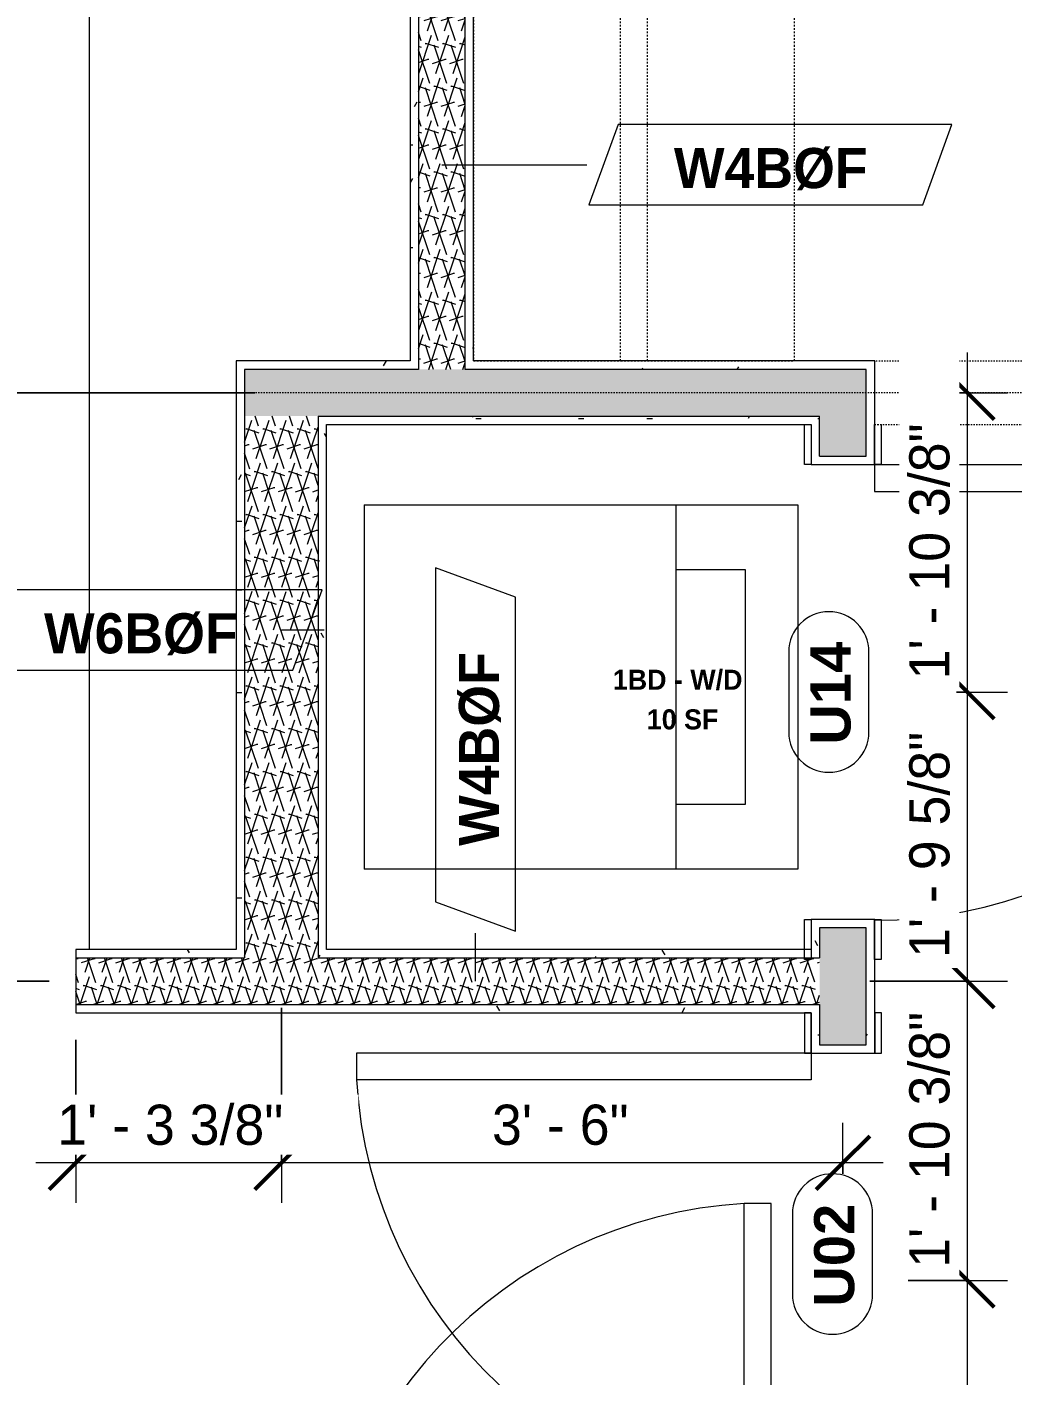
# Model space of a CAD drawing. Header units: inches. Extents: x -4058 to -1781, y 9814 to 12289.
# Drawn here: x -3054.4 to -2980.7, y 10514.1 to 10614.9 of the extents above; entities that cross this region are included whole.
import ezdxf

# ---------------------------------------------------------------- set-up
doc = ezdxf.new("R2010")
doc.units = ezdxf.units.IN
doc.header["$MEASUREMENT"] = 0
for name, pattern in [('Dash', [0.25, 0.125, -0.125]), ('Dash 3_32_', [0.1875, 0.09375, -0.09375]), ('Overhead', [0.15625, 0.09375, -0.0625])]:
    doc.linetypes.add(name, pattern=pattern)
for name, color, linetype, lineweight in [('A-ANNO-DIMS', 211, 'Continuous', 9), ('A-ANNO-DIMS-32', 211, 'Continuous', 9), ('A-AREA-IDEN', 2, 'Continuous', 9), ('A-DETL-1', 90, 'Dash 3_32_', 9), ('A-DETL-GENF-3', 92, 'Overhead', 9), ('A-DETL-MEDM-1', 33, 'Continuous', 9), ('A-DOOR-2', 31, 'Continuous', 9), ('A-DOOR-FRAM', 31, 'Continuous', 9), ('A-DOOR-IDEN', 31, 'Continuous', 9), ('A-WALL-2', 113, 'Continuous', 9), ('A-WALL-IDEN', 211, 'Continuous', 9), ('A-WALL-PATT-1', 9, 'Continuous', 9), ('P-SANR-FIXT', 6, 'Continuous', 9), ('Q-CASE', 31, 'Continuous', 9), ('Q-CASE-HDLN', 31, 'Dash', 9)]:
    doc.layers.add(name, color=color, linetype=linetype, lineweight=lineweight)
doc.styles.add('Arial_B', font='arialbd.ttf', dxfattribs={"height": 3})
doc.styles.add('Century Gothic', font='ufonts.com_century-gothic.ttf', dxfattribs={"height": 3})
doc.styles.add('Century Gothic_B', font='GOTHICB.TTF', dxfattribs={"height": 1.5})
doc.styles.add('Century Gothic_B_1', font='GOTHICB.TTF', dxfattribs={"height": 3})
doc.dimstyles.new('THE_DIMENSION_STRING', dxfattribs={"dimscale": 12, "dimtxt": 3.132505, "dimasz": 0.333333, "dimexe": 0.25, "dimexo": 0.166667, "dimgap": 0.041667, "dimtad": 1, "dimdec": 4, "dimrnd": 0.0625, "dimzin": 3, "dimdsep": 46, "dimlunit": 4, "dimtxsty": 'Century Gothic', "dimblk1": 'OBLIQUE', "dimblk2": 'OBLIQUE', "dimsah": 1, "dimcen": 0.09, "dimdle": 0.25, "dimazin": 0, "dimtfac": 1, "dimtdec": 4, "dimtix": 1, "dimtmove": 0, "dimatfit": 3, "dimfxl": 1, "dimtvp": 1, "dimtfill": 1, "dimfrac": 2, "dimtolj": 1, "dimtzin": 0, "dimarcsym": 2})
doc.dimstyles.new('THE_DIMENSION_STRING_2', dxfattribs={"dimscale": 12, "dimtxt": 3.132505, "dimasz": 0.333333, "dimexe": 0.25, "dimexo": 0.166667, "dimgap": 0.041667, "dimtad": 1, "dimdec": 4, "dimrnd": 0.0625, "dimzin": 3, "dimdsep": 46, "dimlunit": 4, "dimtxsty": 'Century Gothic', "dimblk1": 'OBLIQUE', "dimblk2": 'OBLIQUE', "dimsah": 1, "dimcen": 0.09, "dimdle": 0.25, "dimazin": 0, "dimtfac": 1, "dimtdec": 4, "dimtix": 1, "dimtmove": 0, "dimatfit": 3, "dimfxl": 1, "dimtvp": 1, "dimtfill": 1, "dimfrac": 2, "dimtolj": 1, "dimtzin": 0, "dimarcsym": 2})
pattern_1 = [(0, (0, 0), (10.24, 2.56), [0.422, -7.258, 0.422, -7.258, -40.96]), (0, (0, 0), (10.24, 2.56), [-15.36, 0.422, -14.938, 0.422, -7.258, -17.92]), (0, (0, 0), (10.24, 2.56), [-38.4, 0.422, -4.698, 0.422, -12.378]), (120, (3.84, 1.28), (-7.33702503, 7.58810013), [0.422, -7.258, 0.422, -7.258, -40.96]), (120, (3.84, 1.28), (-7.33702503, 7.58810013), [-15.36, 0.422, -14.938, 0.422, -7.258, -17.92]), (120, (3.84, 1.28), (-7.33702503, 7.58810013), [-38.4, 0.422, -4.698, 0.422, -12.378]), (240, (5.12, 6.4), (-2.90297497, -10.14810013), [0.422, -7.258, 0.422, -7.258, -40.96]), (240, (5.12, 6.4), (-2.90297497, -10.14810013), [-15.36, 0.422, -14.938, 0.422, -7.258, -17.92]), (240, (5.12, 6.4), (-2.90297497, -10.14810013), [-38.4, 0.422, -4.698, 0.422, -12.378])]
pattern_2 = [(161.57, (0.16, 0.16), (-1.279773737, -0.000426766), [0, -9.107, 1.011, 0]), (18.43, (-0.16, 0.16), (-1.279773737, 0.000426766), [0, -9.107, 1.011, 0]), (108.43, (0.16, 0.16), (0.639452382, -3.199964008), [3.035, -7.083]), (71.57, (-0.16, 0.16), (0.639452382, 3.199964008), [3.035, -7.083])]

# ---------------------------------------------------------------- blocks, each defined once
blk = doc.blocks.new('SWING - SINGLE - FLUSH - SWING - FLUSH - 2-10 x 6-8 - PRIVACY-3983844-UNIT PLANS - 2ND FLOOR')
at = {"layer": 'A-DOOR-2'}
for p, q in [((15, 2.37), (15, 36.38)), ((17, 36.38), (15, 36.38)), ((17, 2.37), (17, 36.38)), ((17, 2.37), (15, 2.37))]:
    blk.add_line(p, q, dxfattribs=at)
blk.add_arc((17, 2.37), 34.07, 93.3657, 180, dxfattribs=at)
at = {"layer": 'A-DOOR-FRAM'}
for p, q in [((-17, 2.87), (-20, 2.87)), ((-20, 2.87), (-20, 2.37)), ((-20, 2.37), (-17, 2.37)), ((-17, 2.37), (-17, 2.87)), ((20, 2.87), (17, 2.87)), ((17, 2.87), (17, 2.37)), ((17, 2.37), (20, 2.37)), ((20, 2.37), (20, 2.87)), ((-17, -2.38), (-20, -2.38)), ((-20, -2.38), (-20, -2.88)), ((-20, -2.88), (-17, -2.88)), ((-17, -2.88), (-17, -2.38)), ((20, -2.38), (17, -2.38)), ((17, -2.38), (17, -2.88)), ((17, -2.88), (20, -2.88)), ((20, -2.88), (20, -2.38))]:
    blk.add_line(p, q, dxfattribs=at)
blk = doc.blocks.new('Stacked Washer and Dryer - 26_x25_ - Private-3627842-UNIT PLANS - 2ND FLOOR')
at = {"layer": 'P-SANR-FIXT'}
for p, q in [((0, 13.625), (32.4375, 13.625)), ((0, 13.625), (0, -13.625)), ((23.34375, -13.625), (23.34375, 13.625)), ((32.4375, 13.625), (32.4375, -13.625)), ((28.53125, 8.75), (23.34375, 8.75)), ((28.53125, -8.75), (28.53125, 8.75)), ((23.34375, -8.75), (28.53125, -8.75)), ((32.4375, -13.625), (0, -13.625))]:
    blk.add_line(p, q, dxfattribs=at)
blk = doc.blocks.new('SWING - SINGLE - FLUSH - SWING - FLUSH - 2-10 x 6-8 - PRIVACY-3983842-UNIT PLANS - 2ND FLOOR')
at = {"layer": 'A-DOOR-2'}
for p, q in [((15, 2.37), (15, 36.38)), ((17, 36.38), (15, 36.38)), ((17, 2.37), (17, 36.38)), ((17, 2.37), (15, 2.37))]:
    blk.add_line(p, q, dxfattribs=at)
blk.add_arc((17, 2.37), 34.07, 93.3657, 180, dxfattribs=at)
at = {"layer": 'A-DOOR-FRAM'}
for p, q in [((-17, 2.87), (-20, 2.87)), ((-20, 2.87), (-20, 2.37)), ((-20, 2.37), (-17, 2.37)), ((-17, 2.37), (-17, 2.87)), ((20, 2.87), (17, 2.87)), ((17, 2.87), (17, 2.37)), ((17, 2.37), (20, 2.37)), ((20, 2.37), (20, 2.87)), ((-17, -2.38), (-20, -2.38)), ((-20, -2.38), (-20, -2.88)), ((-20, -2.88), (-17, -2.88)), ((-17, -2.88), (-17, -2.38)), ((20, -2.38), (17, -2.38)), ((17, -2.38), (17, -2.88)), ((17, -2.88), (20, -2.88)), ((20, -2.88), (20, -2.38))]:
    blk.add_line(p, q, dxfattribs=at)
blk = doc.blocks.new('Door-Opening - CLEAR OPENING - 34_ x 80_-3928388-UNIT PLANS - 2ND FLOOR')
at = {"layer": 'A-DETL-GENF-3'}
for p, q in [((16.68, 2.38), (-17.32, 2.38)), ((-17.32, -2.37), (16.68, -2.37))]:
    blk.add_line(p, q, dxfattribs=at)
at = {"layer": 'A-DETL-MEDM-1'}
for p, q in [((-17.32, 2.38), (-17.32, -2.37)), ((16.68, -2.37), (16.68, 2.38))]:
    blk.add_line(p, q, dxfattribs=at)
blk = doc.blocks.new('SWING - SINGLE - FLUSH - SWING - FLUSH - 2-10 x 6-8 - PASSAGE-3983857-UNIT PLANS - 2ND FLOOR')
at = {"layer": 'A-DOOR-2'}
for p, q in [((15, -2.37), (15, -36.38)), ((17, -2.37), (15, -2.37)), ((17, -2.37), (17, -36.38)), ((17, -36.38), (15, -36.38))]:
    blk.add_line(p, q, dxfattribs=at)
blk.add_arc((17, -2.37), 34.07, 180, 266.6343, dxfattribs=at)
at = {"layer": 'A-DOOR-FRAM'}
for p, q in [((-20, 2.38), (-20, 2.88)), ((-20, 2.88), (-17, 2.88)), ((-17, 2.38), (-20, 2.38)), ((-17, 2.88), (-17, 2.38)), ((17, 2.38), (17, 2.88)), ((17, 2.88), (20, 2.88)), ((20, 2.38), (17, 2.38)), ((20, 2.88), (20, 2.38)), ((-20, -2.37), (-17, -2.37)), ((-20, -2.87), (-20, -2.37)), ((-17, -2.87), (-20, -2.87)), ((-17, -2.37), (-17, -2.87)), ((17, -2.37), (20, -2.37)), ((17, -2.87), (17, -2.37)), ((20, -2.87), (17, -2.87))]:
    blk.add_line(p, q, dxfattribs=at)
blk = doc.blocks.new('OD_CW_Closet - OD_CW_Closet-3890321-UNIT PLANS - 2ND FLOOR')
at = {"layer": 'Q-CASE-HDLN'}
for p, q in [((79.99, 24), (0.74, 24)), ((0.74, 24), (0.74, 0)), ((79.99, 0), (79.99, 24)), ((0.74, 13), (79.99, 13)), ((0.74, 11), (79.99, 11)), ((0.74, 0), (79.99, 0))]:
    blk.add_line(p, q, dxfattribs=at)
blk = doc.blocks.new('Casework 9 - Casework 1-3926311-UNIT PLANS - 2ND FLOOR')
at = {"layer": 'Q-CASE'}
blk.add_line((-3049.7, 10669.16), (-3049.7, 10545.91), dxfattribs=at)
blk = doc.blocks.new('DIMBLOCK63-UNIT PLANS - 2ND FLOOR')
at = {"layer": 'A-ANNO-DIMS-32'}
for p, q in [((-3058.03, 10590.54), (-3058.03, 10543.54)), ((-3037.32, 10587.54), (-3061.03, 10587.54)), ((-3058.03, 10587.54), (-3037.32, 10587.54)), ((-3052.7, 10543.54), (-3061.03, 10543.54)), ((-3058.03, 10543.54), (-3052.7, 10543.54))]:
    blk.add_line(p, q, dxfattribs=at)
at = {"layer": 'A-ANNO-DIMS-32', "lineweight": 50}
for p, q in [((-3058.03, 10587.54), (-3060.03, 10589.54)), ((-3058.03, 10587.54), (-3056.03, 10585.54)), ((-3058.03, 10543.54), (-3060.03, 10545.54)), ((-3058.03, 10543.54), (-3056.03, 10541.54))]:
    blk.add_line(p, q, dxfattribs=at)
at = {"layer": 'A-ANNO-DIMS-32', "color": 0, "insert": (-3062.37, 10560.29), "char_height": 3, "width": 12.5897, "attachment_point": 1, "rotation": 90, "line_spacing_factor": 0.984502, "style": 'Century Gothic', "bg_fill": 3, "box_fill_scale": 1.25, "bg_fill_color": 256, "bg_fill_true_color": 13158600, "bg_fill_transparency": 0}
blk.add_mtext('3\' - 8"', dxfattribs=at)
blk = doc.blocks.new('_Oblique')
at = {"color": 0, "linetype": 'ByBlock', "lineweight": -2}
blk.add_line((-0.5, -0.5), (0.5, 0.5), dxfattribs=at)
blk = doc.blocks.new('DIMBLOCK64-UNIT PLANS - 2ND FLOOR')
at = {"layer": 'A-ANNO-DIMS-32', "lineweight": 50}
for p, q in [((-3058.03, 10543.54), (-3060.03, 10545.54)), ((-3058.03, 10543.54), (-3056.03, 10541.54)), ((-3058.03, 10490.54), (-3060.03, 10492.54)), ((-3058.03, 10490.54), (-3056.03, 10488.54))]:
    blk.add_line(p, q, dxfattribs=at)
at = {"layer": 'A-ANNO-DIMS-32'}
for p, q in [((-3052.7, 10543.54), (-3061.03, 10543.54)), ((-3058.03, 10543.54), (-3058.03, 10490.54)), ((-3058.03, 10543.54), (-3052.7, 10543.54)), ((-3041.82, 10490.54), (-3061.03, 10490.54)), ((-3058.03, 10490.54), (-3041.82, 10490.54))]:
    blk.add_line(p, q, dxfattribs=at)
at = {"layer": 'A-ANNO-DIMS-32', "color": 0, "insert": (-3062.37, 10511.79), "char_height": 3, "width": 12.5897, "attachment_point": 1, "rotation": 90, "line_spacing_factor": 0.984502, "style": 'Century Gothic', "bg_fill": 3, "box_fill_scale": 1.25, "bg_fill_color": 256, "bg_fill_true_color": 13158600, "bg_fill_transparency": 0}
blk.add_mtext('4\' - 5"', dxfattribs=at)
blk = doc.blocks.new('DIMBLOCK66-UNIT PLANS - 2ND FLOOR')
at = {"layer": 'A-ANNO-DIMS-32'}
for p, q in [((-3035.32, 10541.54), (-3035.32, 10526.96)), ((-3035.32, 10529.96), (-3035.32, 10541.54)), ((-2993.32, 10529.14), (-2993.32, 10532.96)), ((-2990.32, 10529.96), (-3035.32, 10529.96)), ((-2993.32, 10529.96), (-2993.32, 10529.14))]:
    blk.add_line(p, q, dxfattribs=at)
at = {"layer": 'A-ANNO-DIMS-32', "lineweight": 50}
for p, q in [((-3035.32, 10529.96), (-3033.32, 10531.96)), ((-2993.32, 10529.96), (-2991.32, 10531.96)), ((-3035.32, 10529.96), (-3037.32, 10527.96)), ((-2993.32, 10529.96), (-2995.32, 10527.96))]:
    blk.add_line(p, q, dxfattribs=at)
at = {"layer": 'A-ANNO-DIMS-32', "color": 0, "insert": (-3019.57, 10534.31), "char_height": 3, "width": 12.5897, "attachment_point": 1, "line_spacing_factor": 0.984502, "style": 'Century Gothic', "bg_fill": 3, "box_fill_scale": 1.25, "bg_fill_color": 256, "bg_fill_true_color": 13158600, "bg_fill_transparency": 0}
blk.add_mtext('3\' - 6"', dxfattribs=at)
blk = doc.blocks.new('DIMBLOCK67-UNIT PLANS - 2ND FLOOR')
at = {"layer": 'A-ANNO-DIMS-32'}
for p, q in [((-3035.32, 10541.54), (-3035.32, 10526.96)), ((-3035.32, 10529.96), (-3035.32, 10541.54)), ((-3050.7, 10539.16), (-3050.7, 10526.96)), ((-3050.7, 10529.96), (-3050.7, 10539.16)), ((-3035.32, 10529.96), (-3053.7, 10529.96))]:
    blk.add_line(p, q, dxfattribs=at)
at = {"layer": 'A-ANNO-DIMS-32', "lineweight": 50}
for p, q in [((-3050.7, 10529.96), (-3048.7, 10531.96)), ((-3035.32, 10529.96), (-3033.32, 10531.96)), ((-3050.7, 10529.96), (-3052.7, 10527.96)), ((-3035.32, 10529.96), (-3037.32, 10527.96))]:
    blk.add_line(p, q, dxfattribs=at)
at = {"layer": 'A-ANNO-DIMS-32', "color": 0, "insert": (-3052.09, 10534.31), "char_height": 3, "width": 21.7784, "attachment_point": 1, "line_spacing_factor": 0.984502, "style": 'Century Gothic', "bg_fill": 3, "box_fill_scale": 1.25, "bg_fill_color": 256, "bg_fill_true_color": 13158600, "bg_fill_transparency": 0}
blk.add_mtext('1\' - 3 3/8"', dxfattribs=at)
blk = doc.blocks.new('DIMBLOCK250-UNIT PLANS - 2ND FLOOR')
at = {"layer": 'A-ANNO-DIMS-32', "lineweight": 50}
for p, q in [((-3058.03, 10671.54), (-3060.03, 10673.54)), ((-3058.03, 10671.54), (-3056.03, 10669.54)), ((-3058.03, 10587.54), (-3060.03, 10589.54)), ((-3058.03, 10587.54), (-3056.03, 10585.54))]:
    blk.add_line(p, q, dxfattribs=at)
at = {"layer": 'A-ANNO-DIMS-32'}
for p, q in [((-3050.32, 10671.54), (-3061.03, 10671.54)), ((-3058.03, 10671.54), (-3058.03, 10584.54)), ((-3058.03, 10671.54), (-3050.32, 10671.54)), ((-3039.45, 10587.54), (-3061.03, 10587.54)), ((-3058.03, 10587.54), (-3039.45, 10587.54))]:
    blk.add_line(p, q, dxfattribs=at)
at = {"layer": 'A-ANNO-DIMS-32', "color": 0, "insert": (-3062.37, 10624.29), "char_height": 3, "width": 12.5897, "attachment_point": 1, "rotation": 90, "line_spacing_factor": 0.984502, "style": 'Century Gothic', "bg_fill": 3, "box_fill_scale": 1.25, "bg_fill_color": 256, "bg_fill_true_color": 13158600, "bg_fill_transparency": 0}
blk.add_mtext('7\' - 0"', dxfattribs=at)
blk = doc.blocks.new('Wall Tag - Arch Wall-3956453-UNIT PLANS - 2ND FLOOR')
at = {"layer": 'A-WALL-IDEN'}
for p, q in [((-0.3561, 0.0937), (-0.4244, -0.0937)), ((0.4244, 0.0937), (-0.3561, 0.0937)), ((0.3561, -0.0937), (0.4244, 0.0937)), ((-0.4244, -0.0937), (0.3561, -0.0937))]:
    blk.add_line(p, q, dxfattribs=at)
blk = doc.blocks.new('Door Tag - Type Mark-2601225-UNIT PLANS - 2ND FLOOR')
at = {"layer": 'A-DOOR-IDEN'}
for p, q in [((0.09375, 0.09375), (-0.09375, 0.09375)), ((-0.09375, -0.09375), (0.09375, -0.09375))]:
    blk.add_line(p, q, dxfattribs=at)
for centre, start, end in [((-0.09375, 0), 90, 270), ((0.09375, 0), 270, 90)]:
    blk.add_arc(centre, 0.09375, start, end, dxfattribs=at)
blk = doc.blocks.new('DIMBLOCK430-UNIT PLANS - 2ND FLOOR')
at = {"layer": 'A-ANNO-DIMS-32', "lineweight": 50}
for p, q in [((-2984.01, 10521.16), (-2986.01, 10523.16)), ((-2984.01, 10521.16), (-2982.01, 10519.16)), ((-2984.01, 10457.54), (-2986.01, 10459.54)), ((-2984.01, 10457.54), (-2982.01, 10455.54))]:
    blk.add_line(p, q, dxfattribs=at)
at = {"layer": 'A-ANNO-DIMS-32'}
for p, q in [((-2988.45, 10521.16), (-2981.01, 10521.16)), ((-2984.01, 10521.16), (-2988.45, 10521.16)), ((-2984.01, 10454.54), (-2984.01, 10521.16)), ((-2983.15, 10457.54), (-2987.01, 10457.54)), ((-2984.01, 10457.54), (-2983.15, 10457.54))]:
    blk.add_line(p, q, dxfattribs=at)
at = {"layer": 'A-ANNO-DIMS-32', "color": 0, "insert": (-2988.36, 10480.28), "char_height": 3, "width": 21.7784, "attachment_point": 1, "rotation": 90, "line_spacing_factor": 0.984502, "style": 'Century Gothic', "bg_fill": 3, "box_fill_scale": 1.25, "bg_fill_color": 256, "bg_fill_true_color": 13158600, "bg_fill_transparency": 0}
blk.add_mtext('5\' - 3 5/8"', dxfattribs=at)
blk = doc.blocks.new('DIMBLOCK431-UNIT PLANS - 2ND FLOOR')
at = {"layer": 'A-ANNO-DIMS-32', "lineweight": 50}
for p, q in [((-2984.01, 10543.54), (-2986.01, 10545.54)), ((-2984.01, 10543.54), (-2982.01, 10541.54)), ((-2984.01, 10521.16), (-2986.01, 10523.16)), ((-2984.01, 10521.16), (-2982.01, 10519.16))]:
    blk.add_line(p, q, dxfattribs=at)
at = {"layer": 'A-ANNO-DIMS-32'}
for p, q in [((-2991.32, 10543.54), (-2981.01, 10543.54)), ((-2984.01, 10543.54), (-2991.32, 10543.54)), ((-2984.01, 10521.16), (-2984.01, 10543.54)), ((-2988.45, 10521.16), (-2981.01, 10521.16)), ((-2984.01, 10521.16), (-2988.45, 10521.16))]:
    blk.add_line(p, q, dxfattribs=at)
at = {"layer": 'A-ANNO-DIMS-32', "color": 0, "insert": (-2988.36, 10522.11), "char_height": 3, "width": 24.5827, "attachment_point": 1, "rotation": 90, "line_spacing_factor": 0.984502, "style": 'Century Gothic', "bg_fill": 3, "box_fill_scale": 1.25, "bg_fill_color": 256, "bg_fill_true_color": 13158600, "bg_fill_transparency": 0}
blk.add_mtext('1\' - 10 3/8"', dxfattribs=at)
blk = doc.blocks.new('DIMBLOCK432-UNIT PLANS - 2ND FLOOR')
at = {"layer": 'A-ANNO-DIMS-32', "lineweight": 50}
for p, q in [((-2984.01, 10565.16), (-2986.01, 10567.16)), ((-2984.01, 10565.16), (-2982.01, 10563.16)), ((-2984.01, 10543.54), (-2986.01, 10545.54)), ((-2984.01, 10543.54), (-2982.01, 10541.54))]:
    blk.add_line(p, q, dxfattribs=at)
at = {"layer": 'A-ANNO-DIMS-32'}
for p, q in [((-2984.84, 10565.16), (-2981.01, 10565.16)), ((-2984.01, 10565.16), (-2984.84, 10565.16)), ((-2984.01, 10543.54), (-2984.01, 10565.16)), ((-2991.32, 10543.54), (-2981.01, 10543.54)), ((-2984.01, 10543.54), (-2991.32, 10543.54))]:
    blk.add_line(p, q, dxfattribs=at)
at = {"layer": 'A-ANNO-DIMS-32', "color": 0, "insert": (-2988.36, 10545.28), "char_height": 3, "width": 21.7784, "attachment_point": 1, "rotation": 90, "line_spacing_factor": 0.984502, "style": 'Century Gothic', "bg_fill": 3, "box_fill_scale": 1.25, "bg_fill_color": 256, "bg_fill_true_color": 13158600, "bg_fill_transparency": 0}
blk.add_mtext('1\' - 9 5/8"', dxfattribs=at)
blk = doc.blocks.new('DIMBLOCK433-UNIT PLANS - 2ND FLOOR')
at = {"layer": 'A-ANNO-DIMS-32'}
for p, q in [((-2984.01, 10565.16), (-2984.01, 10590.54)), ((-2984.84, 10587.54), (-2981.01, 10587.54)), ((-2984.01, 10587.54), (-2984.84, 10587.54)), ((-2984.84, 10565.16), (-2981.01, 10565.16)), ((-2984.01, 10565.16), (-2984.84, 10565.16))]:
    blk.add_line(p, q, dxfattribs=at)
at = {"layer": 'A-ANNO-DIMS-32', "lineweight": 50}
for p, q in [((-2984.01, 10587.54), (-2986.01, 10589.54)), ((-2984.01, 10587.54), (-2982.01, 10585.54)), ((-2984.01, 10565.16), (-2986.01, 10567.16)), ((-2984.01, 10565.16), (-2982.01, 10563.16))]:
    blk.add_line(p, q, dxfattribs=at)
at = {"layer": 'A-ANNO-DIMS-32', "color": 0, "insert": (-2988.36, 10566.11), "char_height": 3, "width": 24.5827, "attachment_point": 1, "rotation": 90, "line_spacing_factor": 0.984502, "style": 'Century Gothic', "bg_fill": 3, "box_fill_scale": 1.25, "bg_fill_color": 256, "bg_fill_true_color": 13158600, "bg_fill_transparency": 0}
blk.add_mtext('1\' - 10 3/8"', dxfattribs=at)

msp = doc.modelspace()

# ---------------------------------------------------------------- hatches: boundary and pattern name
at = {"layer": 'A-WALL-PATT-1'}
h = msp.add_hatch(dxfattribs=at)
h.set_pattern_fill('FP_5', color=256, style=0, pattern_type=2)
h.set_pattern_definition(pattern_2)
h.paths.add_polyline_path([(-3025.07374, 10589.2894), (-3021.57374, 10589.2894), (-3021.57374, 10669.7894), (-3025.07374, 10669.7894), (-3025.07374, 10589.9144)], flags=0)
h = msp.add_hatch(dxfattribs=at)
h.set_pattern_fill('FP_1', color=256, style=0, pattern_type=2)
h.set_pattern_definition(pattern_1)
h.paths.add_polyline_path([(-3025.07374, 10589.9144), (-3025.07374, 10669.1644), (-3025.69874, 10669.1644), (-3025.69874, 10589.9144)], flags=0)
h = msp.add_hatch(dxfattribs=at)
h.set_pattern_fill('FP_1', color=256, style=0, pattern_type=2)
h.set_pattern_definition(pattern_1)
h.paths.add_polyline_path([(-3021.57374, 10589.9144), (-3020.94874, 10589.9144), (-3020.94874, 10669.1644), (-3021.57374, 10669.1644), (-3021.57374, 10594.54971)], flags=0)
h = msp.add_hatch(dxfattribs=at)
h.set_pattern_fill('FP_1', color=256, style=0, pattern_type=2)
h.set_pattern_definition(pattern_1)
h.paths.add_polyline_path([(-2990.94874, 10587.5394), (-2990.94874, 10589.9144), (-3021.57374, 10589.9144), (-3021.57374, 10589.2894), (-2991.57374, 10589.2894), (-2991.57374, 10587.5394)], flags=0)
h.paths.add_polyline_path([(-2956.32374, 10587.5394), (-2956.32374, 10589.2894), (-2920.76124, 10589.2894), (-2920.76124, 10589.9144), (-2956.94874, 10589.9144), (-2956.94874, 10587.5394)], flags=0)
h.paths.add_polyline_path([(-3038.69874, 10589.2894), (-3025.07374, 10589.2894), (-3025.07374, 10589.9144), (-3038.69874, 10589.9144)], flags=0)
h = msp.add_hatch(dxfattribs=at)
h.set_pattern_fill('FP_1', color=256, style=0, pattern_type=2)
h.set_pattern_definition(pattern_1)
h.paths.add_polyline_path([(-3038.69874, 10545.9144), (-3038.07374, 10545.9144), (-3038.07374, 10589.2894), (-3038.69874, 10589.2894), (-3038.69874, 10557.13588)], flags=0)
h = msp.add_hatch(dxfattribs=at)
h.set_pattern_fill('FP_5', color=256, style=0, pattern_type=2)
h.set_pattern_definition(pattern_2)
h.paths.add_polyline_path([(-3038.07374, 10585.7894), (-2991.57374, 10585.7894), (-2991.57374, 10589.2894), (-3038.07374, 10589.2894)], flags=0)
h.paths.add_polyline_path([(-2956.32374, 10585.7894), (-2920.76124, 10585.7894), (-2920.76124, 10589.2894), (-2956.32374, 10589.2894), (-2956.32374, 10587.5394)], flags=0)
h = msp.add_hatch(dxfattribs=at)
h.set_pattern_fill('FP_1', color=256, style=0, pattern_type=2)
h.set_pattern_definition(pattern_1)
h.paths.add_polyline_path([(-3032.57374, 10585.1644), (-2995.07374, 10585.1644), (-2995.07374, 10585.7894), (-3032.57374, 10585.7894)], flags=0)
h.paths.add_polyline_path([(-2991.57374, 10585.1644), (-2990.94874, 10585.1644), (-2990.94874, 10587.5394), (-2991.57374, 10587.5394), (-2991.57374, 10585.7894)], flags=0)
h.paths.add_polyline_path([(-2956.94874, 10585.1644), (-2920.76124, 10585.1644), (-2920.76124, 10585.7894), (-2956.32374, 10585.7894), (-2956.32374, 10587.5394), (-2956.94874, 10587.5394)], flags=0)
h = msp.add_hatch(dxfattribs=at)
h.set_pattern_fill('FP_5', color=256, style=0, pattern_type=2)
h.set_pattern_definition(pattern_2)
h.paths.add_polyline_path([(-3038.07374, 10545.2894), (-3032.57374, 10545.2894), (-3032.57374, 10585.7894), (-3038.07374, 10585.7894), (-3038.07374, 10545.9144)], flags=0)
h = msp.add_hatch(dxfattribs=at)
h.set_pattern_fill('FP_5', color=256, style=0, pattern_type=2)
h.set_pattern_definition(pattern_2)
h.paths.add_polyline_path([(-2993.32374, 10457.5394), (-2991.57374, 10457.5394), (-2991.57374, 10503.5394), (-2995.07374, 10503.5394), (-2995.07374, 10457.5394)], flags=0)
h.paths.add_polyline_path([(-2993.32374, 10538.7894), (-2991.57374, 10538.7894), (-2991.57374, 10547.5394), (-2995.07374, 10547.5394), (-2995.07374, 10538.7894)], flags=0)
h.paths.add_polyline_path([(-2991.57374, 10582.7894), (-2991.57374, 10585.7894), (-2995.07374, 10585.7894), (-2995.07374, 10582.7894), (-2993.32374, 10582.7894)], flags=0)
h = msp.add_hatch(dxfattribs=at)
h.set_pattern_fill('FP_1', color=256, style=0, pattern_type=2)
h.set_pattern_definition(pattern_1)
h.paths.add_polyline_path([(-3031.94874, 10545.9144), (-3031.94874, 10585.1644), (-3032.57374, 10585.1644), (-3032.57374, 10545.9144)], flags=0)
h = msp.add_hatch(dxfattribs=at)
h.set_pattern_fill('FP_1', color=256, style=0, pattern_type=2)
h.set_pattern_definition(pattern_1)
h.paths.add_polyline_path([(-2995.07374, 10457.5394), (-2995.07374, 10488.7894), (-2995.69874, 10488.7894), (-2995.69874, 10457.5394)], flags=0)
h.paths.add_polyline_path([(-2995.07374, 10492.2894), (-2995.07374, 10503.5394), (-2993.32374, 10503.5394), (-2993.32374, 10504.1644), (-2995.69874, 10504.1644), (-2995.69874, 10492.2894)], flags=0)
h.paths.add_polyline_path([(-2993.32374, 10538.1644), (-2993.32374, 10538.7894), (-2995.07374, 10538.7894), (-2995.07374, 10541.7894), (-2995.69874, 10541.7894), (-2995.69874, 10538.1644)], flags=0)
h.paths.add_polyline_path([(-2995.07374, 10545.2894), (-2995.07374, 10547.5394), (-2993.32374, 10547.5394), (-2993.32374, 10548.1644), (-2995.69874, 10548.1644), (-2995.69874, 10545.2894)], flags=0)
h.paths.add_polyline_path([(-2995.69874, 10582.1644), (-2993.32374, 10582.1644), (-2993.32374, 10582.7894), (-2995.07374, 10582.7894), (-2995.07374, 10585.1644), (-2995.69874, 10585.1644)], flags=0)
h = msp.add_hatch(dxfattribs=at)
h.set_pattern_fill('FP_1', color=256, style=0, pattern_type=2)
h.set_pattern_definition(pattern_1)
h.paths.add_polyline_path([(-2991.57374, 10457.5394), (-2990.94874, 10457.5394), (-2990.94874, 10504.1644), (-2993.32374, 10504.1644), (-2993.32374, 10503.5394), (-2991.57374, 10503.5394), (-2991.57374, 10482.30822)], flags=0)
h.paths.add_polyline_path([(-2990.94874, 10538.1644), (-2990.94874, 10548.1644), (-2993.32374, 10548.1644), (-2993.32374, 10547.5394), (-2991.57374, 10547.5394), (-2991.57374, 10538.7894), (-2993.32374, 10538.7894), (-2993.32374, 10538.1644)], flags=0)
h.paths.add_polyline_path([(-2990.94874, 10582.1644), (-2990.94874, 10585.1644), (-2991.57374, 10585.1644), (-2991.57374, 10582.7894), (-2993.32374, 10582.7894), (-2993.32374, 10582.1644)], flags=0)
h = msp.add_hatch(dxfattribs=at)
h.set_pattern_fill('FP_1', color=256, style=0, pattern_type=2)
h.set_pattern_definition(pattern_1)
h.paths.add_polyline_path([(-2995.69874, 10545.2894), (-2995.69874, 10545.9144), (-3032.57374, 10545.9144), (-3032.57374, 10545.2894), (-3014.45295, 10545.2894)], flags=0)
h.paths.add_polyline_path([(-3050.69874, 10545.2894), (-3038.07374, 10545.2894), (-3038.07374, 10545.9144), (-3050.69874, 10545.9144)], flags=0)
h = msp.add_hatch(dxfattribs=at)
h.set_pattern_fill('FP_5', color=256, style=0, pattern_type=2)
h.set_pattern_definition(pattern_2)
h.paths.add_polyline_path([(-3014.45295, 10541.7894), (-2995.07374, 10541.7894), (-2995.07374, 10545.2894), (-3050.69874, 10545.2894), (-3050.69874, 10541.7894), (-3048.76607, 10541.7894)], flags=0)
h = msp.add_hatch(dxfattribs=at)
h.set_pattern_fill('FP_1', color=256, style=0, pattern_type=2)
h.set_pattern_definition(pattern_1)
h.paths.add_polyline_path([(-2995.69874, 10541.1644), (-2995.69874, 10541.7894), (-3050.69874, 10541.7894), (-3050.69874, 10541.1644), (-3014.45295, 10541.1644)], flags=0)

# ---------------------------------------------------------------- linework, layer by layer
at = {"layer": 'A-DETL-1'}
msp.add_line((-2920.57374, 10587.5394), (-3037.44874, 10587.5394), dxfattribs=at)
at = {"layer": 'A-WALL-2'}
for p, q in [((-3025.07374, 10669.7894), (-3025.07374, 10589.2894)), ((-3021.57374, 10589.2894), (-3021.57374, 10669.7894)), ((-3025.69874, 10669.1644), (-3025.69874, 10589.9144)), ((-3020.94874, 10589.9144), (-3020.94874, 10669.1644)), ((-3025.69874, 10589.9144), (-3038.69874, 10589.9144)), ((-3038.69874, 10589.9144), (-3038.69874, 10545.9144)), ((-2990.94874, 10589.9144), (-3020.94874, 10589.9144)), ((-3025.07374, 10589.2894), (-3038.07374, 10589.2894)), ((-3038.07374, 10589.2894), (-3038.07374, 10545.2894)), ((-2991.57374, 10589.2894), (-3021.57374, 10589.2894)), ((-2991.57374, 10582.7894), (-2991.57374, 10589.2894)), ((-3032.57374, 10585.7894), (-2995.07374, 10585.7894)), ((-3032.57374, 10585.7894), (-3032.57374, 10545.2894)), ((-2995.07374, 10582.7894), (-2995.07374, 10585.7894)), ((-3031.94874, 10585.1644), (-2995.69874, 10585.1644)), ((-3031.94874, 10545.9144), (-3031.94874, 10585.1644)), ((-2995.69874, 10585.1644), (-2995.69874, 10582.1644)), ((-2990.94874, 10582.1644), (-2990.94874, 10585.1644)), ((-2995.07374, 10582.7894), (-2991.57374, 10582.7894)), ((-2995.69874, 10582.1644), (-2990.94874, 10582.1644)), ((-2990.94874, 10548.1644), (-2995.69874, 10548.1644)), ((-2995.69874, 10548.1644), (-2995.69874, 10545.9144)), ((-2995.07374, 10547.5394), (-2995.07374, 10545.2894)), ((-2991.57374, 10547.5394), (-2995.07374, 10547.5394)), ((-2991.57374, 10538.7894), (-2991.57374, 10547.5394)), ((-2990.94874, 10538.1644), (-2990.94874, 10548.1644)), ((-3038.69874, 10545.9144), (-3050.69874, 10545.9144)), ((-3050.69874, 10545.9144), (-3050.69874, 10541.1644)), ((-3050.69874, 10545.2894), (-3038.07374, 10545.2894)), ((-3032.57374, 10545.2894), (-2995.07374, 10545.2894)), ((-2995.69874, 10545.9144), (-3031.94874, 10545.9144)), ((-3050.69874, 10541.7894), (-2995.07374, 10541.7894)), ((-2995.07374, 10541.7894), (-2995.07374, 10538.7894)), ((-3050.69874, 10541.1644), (-2995.69874, 10541.1644)), ((-2995.69874, 10541.1644), (-2995.69874, 10538.1644)), ((-2995.07374, 10538.7894), (-2991.57374, 10538.7894)), ((-2995.69874, 10538.1644), (-2990.94874, 10538.1644))]:
    msp.add_line(p, q, dxfattribs=at)
at = {"layer": 'A-WALL-IDEN'}
msp.add_line((-3023.32374, 10604.59131), (-3012.48058, 10604.59131), dxfattribs=at)

# ---------------------------------------------------------------- block references
at = {"layer": 'A-DOOR-2'}
for name, p, rotation in [('Door-Opening - CLEAR OPENING - 34_ x 80_-3928388-UNIT PLANS - 2ND FLOOR', (-2974.27112, 10587.5394), 180), ('SWING - SINGLE - FLUSH - SWING - FLUSH - 2-10 x 6-8 - PASSAGE-3983857-UNIT PLANS - 2ND FLOOR', (-2993.32374, 10565.1644), 89.9999999999866), ('SWING - SINGLE - FLUSH - SWING - FLUSH - 2-10 x 6-8 - PRIVACY-3983844-UNIT PLANS - 2ND FLOOR', (-2993.32374, 10521.1644), 89.9999999999866)]:
    msp.add_blockref(name, p, dxfattribs=dict(at, rotation=rotation))
msp.add_blockref('SWING - SINGLE - FLUSH - SWING - FLUSH - 2-10 x 6-8 - PRIVACY-3983842-UNIT PLANS - 2ND FLOOR', (-3015.69874, 10490.5394), dxfattribs=at)
at = {"layer": 'A-DOOR-IDEN', "xscale": 31.99999999999999, "yscale": 31.99999999999999, "zscale": 31.99999999999999, "rotation": 89.99999999999991}
msp.add_blockref('Door Tag - Type Mark-2601225-UNIT PLANS - 2ND FLOOR', (-2994.37526, 10565.1644), dxfattribs=at)
at = {"layer": 'A-WALL-IDEN', "xscale": 31.99999999999999, "yscale": 31.99999999999999, "zscale": 31.99999999999999}
msp.add_blockref('Wall Tag - Arch Wall-3956453-UNIT PLANS - 2ND FLOOR', (-2998.74888, 10604.59131), dxfattribs=at)
at = {"layer": 'A-WALL-IDEN', "xscale": 31.99999999999999, "yscale": 31.99999999999999, "zscale": 31.99999999999999, "rotation": 89.99999999999991}
msp.add_blockref('Wall Tag - Arch Wall-3956453-UNIT PLANS - 2ND FLOOR', (-3020.80051, 10560.87168), dxfattribs=at)
at = {"layer": 'P-SANR-FIXT'}
msp.add_blockref('Stacked Washer and Dryer - 26_x25_ - Private-3627842-UNIT PLANS - 2ND FLOOR', (-3029.13624, 10565.5394), dxfattribs=at)
at = {"layer": 'Q-CASE'}
msp.add_blockref('Casework 9 - Casework 1-3926311-UNIT PLANS - 2ND FLOOR', (0, 0), dxfattribs=at)
at = {"layer": 'Q-CASE', "rotation": 90.00000000002}
msp.add_blockref('OD_CW_Closet - OD_CW_Closet-3890321-UNIT PLANS - 2ND FLOOR', (-2996.94874, 10589.17669), dxfattribs=at)

# ---------------------------------------------------------------- texts
at = {"layer": 'A-AREA-IDEN', "char_height": 1.5, "attachment_point": 1, "style": 'Century Gothic_B'}
for s, insert, width in [('1BD - W/D', (-3010.53192, 10566.83107), 11.918), ('10 SF', (-3007.99333, 10563.86937), 5.757)]:
    msp.add_mtext(s, dxfattribs=dict(at, insert=insert, width=width))
at = {"layer": 'A-DOOR-IDEN', "insert": (-2995.75512, 10561.23251), "char_height": 3, "width": 9.393, "attachment_point": 1, "rotation": 90, "style": 'Arial_B'}
msp.add_mtext('U14', dxfattribs=at)
at = {"layer": 'A-WALL-IDEN', "insert": (-3005.9648, 10605.83885), "char_height": 3, "width": 17.372, "attachment_point": 1, "style": 'Century Gothic_B_1'}
msp.add_mtext('W4BØF', dxfattribs=at)
at = {"layer": 'A-WALL-IDEN', "insert": (-3022.04804, 10553.65576), "char_height": 3, "width": 17.372, "attachment_point": 1, "rotation": 90, "style": 'Century Gothic_B_1'}
msp.add_mtext('W4BØF', dxfattribs=at)

# ---------------------------------------------------------------- next in the draw order: dimensions: what is measured, and where the dimension line sits
at = {"layer": 'A-ANNO-DIMS'}
for base, p1, p2, dimstyle, override, picture, middle in [((-3058.02746, 10543.5394), (-3035.32374, 10587.5394), (-3050.69874, 10543.5394), 'THE_DIMENSION_STRING', {"dimpost": '<>', "dimfxl": 46.608911}, 'DIMBLOCK63-UNIT PLANS - 2ND FLOOR', (-3060.10292, 10565.5394)), ((-2984.01396, 10521.1644), (-2981.15259, 10457.5394), (-2990.44874, 10521.1644), 'THE_DIMENSION_STRING_2', {"dimpost": '<>', "dimfxl": 64.300536}, 'DIMBLOCK430-UNIT PLANS - 2ND FLOOR', (-2986.25563, 10489.3519))]:
    dim = msp.add_linear_dim(base=base, p1=p1, p2=p2, angle=90, dimstyle=dimstyle, override=override, dxfattribs=at)
    dim.commit()
    dim.dimension.update_dxf_attribs({"geometry": picture, "text_midpoint": middle})

# ---------------------------------------------------------------- next in the draw order: linework, layer by layer
at = {"layer": 'A-WALL-IDEN'}
msp.add_line((-3035.32374, 10569.8052), (-3032.13124, 10569.8052), dxfattribs=at)

# ---------------------------------------------------------------- next in the draw order: block references
at = {"layer": 'A-WALL-IDEN', "xscale": 31.99999999999999, "yscale": 31.99999999999999, "zscale": 31.99999999999999}
msp.add_blockref('Wall Tag - Arch Wall-3956453-UNIT PLANS - 2ND FLOOR', (-3045.86295, 10569.8052), dxfattribs=at)

# ---------------------------------------------------------------- next in the draw order: texts
at = {"layer": 'A-WALL-IDEN', "insert": (-3053.07887, 10571.05273), "char_height": 3, "width": 17.372, "attachment_point": 1, "style": 'Century Gothic_B_1'}
msp.add_mtext('W6BØF', dxfattribs=at)

# ---------------------------------------------------------------- next in the draw order: dimensions: what is measured, and where the dimension line sits
at = {"layer": 'A-ANNO-DIMS'}
for base, p1, p2, override, picture, middle in [((-3058.02746, 10587.5394), (-3048.32374, 10671.5394), (-3037.44874, 10587.5394), {"dimpost": '<>', "dimfxl": 84.701037}, 'DIMBLOCK250-UNIT PLANS - 2ND FLOOR', (-3060.10292, 10629.5394)), ((-3058.02746, 10490.5394), (-3050.69874, 10543.5394), (-3039.82374, 10490.5394), {"dimpost": '<>', "dimfxl": 54.104211}, 'DIMBLOCK64-UNIT PLANS - 2ND FLOOR', (-3060.10292, 10517.0394))]:
    dim = msp.add_linear_dim(base=base, p1=p1, p2=p2, angle=90, dimstyle='THE_DIMENSION_STRING', override=override, dxfattribs=at)
    dim.commit()
    dim.dimension.update_dxf_attribs({"geometry": picture, "text_midpoint": middle})
dim = msp.add_linear_dim(base=(-3035.32374, 10529.96371), p1=(-2993.32374, 10527.13528), p2=(-3035.32374, 10543.5394), dimstyle='THE_DIMENSION_STRING', override={"dimpost": '<>', "dimfxl": 45.089854}, dxfattribs=at)
dim.commit()
dim.dimension.update_dxf_attribs({"geometry": 'DIMBLOCK66-UNIT PLANS - 2ND FLOOR', "text_midpoint": (-3014.32374, 10532.03917)})

# ---------------------------------------------------------------- next in the draw order: linework, layer by layer
at = {"layer": 'A-WALL-IDEN'}
msp.add_line((-3020.80051, 10543.5394), (-3020.80051, 10547.13998), dxfattribs=at)

# ---------------------------------------------------------------- next in the draw order: block references
at = {"layer": 'A-DOOR-IDEN', "xscale": 31.99999999999999, "yscale": 31.99999999999999, "zscale": 31.99999999999999, "rotation": 89.99999999999991}
msp.add_blockref('Door Tag - Type Mark-2601225-UNIT PLANS - 2ND FLOOR', (-2994.10189, 10523.13998), dxfattribs=at)

# ---------------------------------------------------------------- next in the draw order: texts
at = {"layer": 'A-DOOR-IDEN', "insert": (-2995.48175, 10519.20809), "char_height": 3, "width": 9.393, "attachment_point": 1, "rotation": 90, "style": 'Arial_B'}
msp.add_mtext('U02', dxfattribs=at)

# ---------------------------------------------------------------- next in the draw order: dimensions: what is measured, and where the dimension line sits
at = {"layer": 'A-ANNO-DIMS'}
dim = msp.add_linear_dim(base=(-3050.69874, 10529.96371), p1=(-3035.32374, 10543.5394), p2=(-3050.69874, 10541.1644), dimstyle='THE_DIMENSION_STRING', override={"dimpost": '<>', "dimfxl": 15.557354}, dxfattribs=at)
dim.commit()
dim.dimension.update_dxf_attribs({"geometry": 'DIMBLOCK67-UNIT PLANS - 2ND FLOOR', "text_midpoint": (-3043.01124, 10532.20538)})

# ---------------------------------------------------------------- next in the draw order: dimensions: what is measured, and where the dimension line sits
dim = msp.add_linear_dim(base=(-2984.01396, 10543.5394), p1=(-2990.44874, 10521.1644), p2=(-2993.32374, 10543.5394), angle=90, dimstyle='THE_DIMENSION_STRING_2', override={"dimpost": '<>', "dimfxl": 22.558951}, dxfattribs=at)
dim.commit()
dim.dimension.update_dxf_attribs({"geometry": 'DIMBLOCK431-UNIT PLANS - 2ND FLOOR', "text_midpoint": (-2986.25563, 10532.3519)})

# ---------------------------------------------------------------- next in the draw order: dimensions: what is measured, and where the dimension line sits
dim = msp.add_linear_dim(base=(-2984.01396, 10565.1644), p1=(-2993.32374, 10543.5394), p2=(-2986.84239, 10565.1644), angle=90, dimstyle='THE_DIMENSION_STRING_2', override={"dimpost": '<>', "dimfxl": 22.575396}, dxfattribs=at)
dim.commit()
dim.dimension.update_dxf_attribs({"geometry": 'DIMBLOCK432-UNIT PLANS - 2ND FLOOR', "text_midpoint": (-2986.25563, 10554.3519)})

# ---------------------------------------------------------------- next in the draw order: dimensions: what is measured, and where the dimension line sits
dim = msp.add_linear_dim(base=(-2984.01396, 10587.5394), p1=(-2986.84239, 10565.1644), p2=(-2986.84239, 10587.5394), angle=90, dimstyle='THE_DIMENSION_STRING_2', override={"dimpost": '<>', "dimfxl": 22.375}, dxfattribs=at)
dim.commit()
dim.dimension.update_dxf_attribs({"geometry": 'DIMBLOCK433-UNIT PLANS - 2ND FLOOR', "text_midpoint": (-2986.25563, 10576.3519)})

doc.saveas('drawing.dxf')
